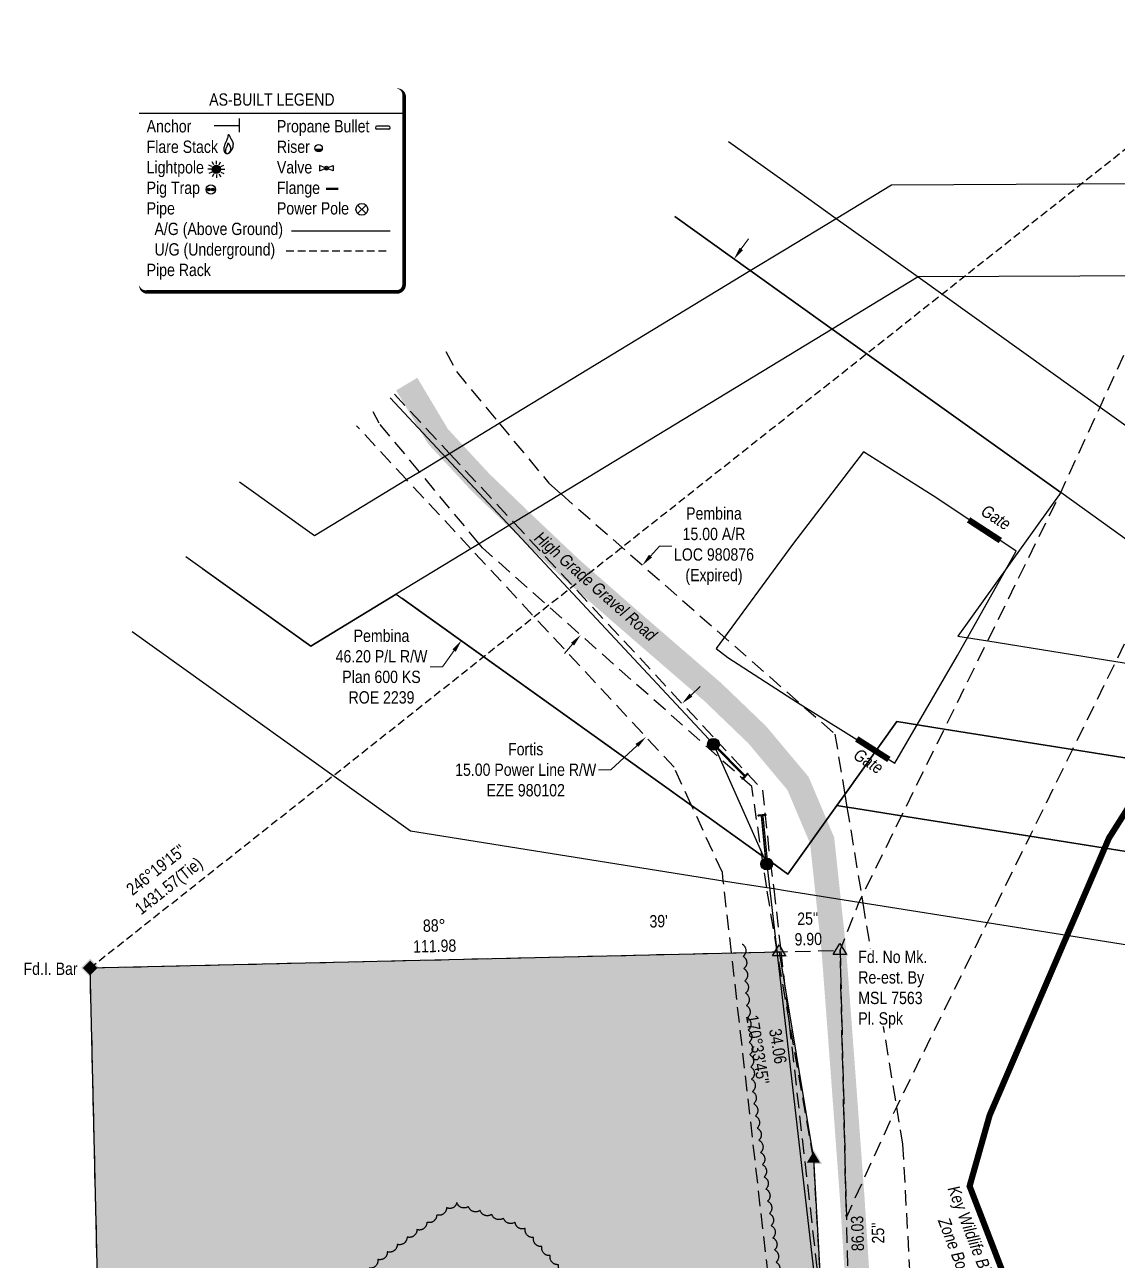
# Model space of a CAD drawing. Extents: x 618800 to 623115, y 5893885 to 5897441.
# Drawn here: x 621058 to 621945, y 5894527 to 5895530 of the extents above; entities that cross this region are included whole.
import ezdxf

# ---------------------------------------------------------------- set-up
doc = ezdxf.new("R2010")
doc.units = 0
doc.header["$LTSCALE"] = 5
doc.header["$PDSIZE"] = 0.5
for name, pattern in [('0', [1, 1, 0]), ('DASHDOT2', [12.7, 6.35, -3.175, 0, -3.175]), ('foc-ACCESSROAD', [3.75, 2.5, -1.25]), ('foc-FLOWLINE', [3.75, 2.5, -1.25]), ('foc-TIELINE', [1.875, 1.25, -0.625]), ('POWERLINE5', [7.8, 2.4, -0.6, 0.6, -0.6, 0.6, -0.6, 2.4]), ('UG_PIPE', [1.875, 1.25, -0.625])]:
    doc.linetypes.add(name, pattern=pattern)
doc.layers.get('Defpoints').update_dxf_attribs({"color": 9})
for name, color, linetype in [('AS-FENCE', 48, 'foc-FENCE'), ('AS-PIPE-UG', 44, 'UG_PIPE'), ('AS-POWER', 104, 'foc-POWER'), ('AS-POWER-EXISTING', 72, 'POWERLINE5'), ('AS-POWER-EXISTING-ANC', 72, 'Continuous'), ('AS-POWER-EXISTING-PP', 72, 'Continuous'), ('AS-ROADS', 254, 'Continuous'), ('AS-SYMBOL', 7, 'Continuous'), ('AS-WILDLIFE', 131, 'DASHDOT2'), ('C-FLOWLINE', 13, 'foc-FLOWLINE'), ('C-WS', 13, 'foc-ACCESSROAD'), ('CG-NOTES', 7, 'Continuous'), ('F-AR', 190, 'foc-ACCESSROAD'), ('F-EZE', 190, 'foc-FLOWLINE'), ('F-RW', 190, 'Continuous'), ('L-BD', 7, 'Continuous'), ('L-MON', 1, 'Continuous'), ('L-TIE', 7, 'foc-TIELINE'), ('P-PROPOSED', 10, 'Continuous'), ('P-PROPOSED-H', 21, 'Continuous'), ('T-BUSH', 110, '0')]:
    doc.layers.add(name, color=color, linetype=linetype)
for name, color, linetype, lineweight in [('AS-GENERAL', 48, 'Continuous', 18), ('F-AR-T', 190, 'Continuous', 9), ('F-EZE-T', 190, 'Continuous', 9), ('F-RW-T', 190, 'Continuous', 9), ('T-TEXT', 48, 'Continuous', 18)]:
    doc.layers.add(name, color=color, linetype=linetype, lineweight=lineweight)
doc.layers.add('AS-PIPE-AG', color=7, linetype='Continuous', true_color=0x7d00fa)
doc.styles.add('80CG', font='ARIALN.TTF', dxfattribs={"height": 10})
doc.styles.add('80L', font='ARIALN.TTF', dxfattribs={"height": 10})
doc.styles.add('foc-LtypeFont', font='ARIALN.TTF', dxfattribs={"height": 7.35})
doc.styles.get("Standard").update_dxf_attribs({"font": 'ARIALN.TTF'})
doc.linetypes.add('foc-FENCE', pattern='A,10,-1,["X",foc-LtypeFont,S=0.2,R=0,X=-0.625,Y=-0.75],-1.24', length=12.24)
doc.linetypes.add('foc-POWER', pattern='A,6,-1,["P",foc-LtypeFont,S=0.2,R=0,X=-0.625,Y=-0.75],-1.24,4', length=12.24)
doc.dimstyles.new('Compass 5 000', dxfattribs={"dimscale": 5, "dimtxt": 9, "dimasz": 2, "dimexe": 0.2, "dimexo": 0.0625, "dimgap": 0.5, "dimtad": 0, "dimtih": 1, "dimtoh": 1, "dimzin": 0, "dimdsep": 46, "dimtxsty": '80CG', "dimcen": 0.1, "dimse1": 1, "dimse2": 1, "dimclrd": 256, "dimclrt": 256, "dimaunit": 1, "dimadec": 4, "dimazin": 0, "dimtfac": 0.06, "dimtofl": 0, "dimtmove": 0, "dimatfit": 1, "dimfxl": 0.2, "dimtolj": 1, "dimtzin": 0, "dimlwd": -1, "dimarcsym": 0})

# ---------------------------------------------------------------- blocks, each defined once
blk = doc.blocks.new('POWERPOLE')
h = blk.add_hatch(color=255)
edge = h.paths.add_edge_path()
edge.add_arc((0, 0), 0.96, 0, 360)
at = {"linetype": 'Continuous'}
for p, q in [((0.68, -0.68), (-0.68, 0.68)), ((-0.68, -0.68), (0.68, 0.68))]:
    blk.add_line(p, q, dxfattribs=at)
blk.add_circle((0, 0), 0.96, dxfattribs=at)
blk = doc.blocks.new('*U472')
h = blk.add_hatch(color=255)
h.dxf.hatch_style = 1
edge = h.paths.add_edge_path()
edge.add_arc((-10.25, 10.4), 0.2, 44.5836, 224.5836, ccw=False)
edge.add_line((-10.11, 10.54), (0, 0.28))
edge.add_line((0, 0.28), (-0.28, 0))
edge.add_line((-0.28, 0), (-10.39, 10.26))
h = blk.add_hatch(color=255)
h.dxf.hatch_style = 1
edge = h.paths.add_edge_path()
edge.add_arc((-0.78, -0.77), 0.2, 134.5836, 314.5836, ccw=False)
edge.add_line((-0.92, -0.63), (0, 0.28))
edge.add_line((0, 0.28), (0.64, 0.91))
edge.add_arc((0.78, 0.77), 0.2, -45.4164, 134.5836, ccw=False)
edge.add_line((0.92, 0.63), (-0.64, -0.91))
at = {"color": 255, "flags": 128}
blk.add_lwpolyline([(-10.39, 10.26, -1), (-10.11, 10.54), (0, 0.28), (-0.28, 0)], format="xyb", close=True, dxfattribs=at)
at = {"color": 72, "const_width": 0.1, "flags": 128}
for points in [[(-10.25, 10.4), (0, 0)], [(-0.78, -0.77), (0.78, 0.77)]]:
    blk.add_lwpolyline(points, dxfattribs=at)
at = {"color": 255}
blk.add_lwpolyline([(-0.64, -0.91, -1), (-0.92, -0.63), (0, 0.28), (0.64, 0.91, -1), (0.92, 0.63)], format="xyb", close=True, dxfattribs=at)
blk = doc.blocks.new('*U471')
h = blk.add_hatch(color=255)
h.dxf.hatch_style = 1
edge = h.paths.add_edge_path()
edge.add_arc((1.1, 0.1), 0.2, -84.5358, 95.4642, ccw=False)
edge.add_line((1.11, -0.09), (-0.18, -0.22))
edge.add_line((-0.18, -0.22), (-1.08, -0.3))
edge.add_arc((-1.1, -0.1), 0.2, 95.4642, 275.4642, ccw=False)
edge.add_line((-1.11, 0.09), (1.08, 0.3))
h = blk.add_hatch(color=255)
h.dxf.hatch_style = 1
edge = h.paths.add_edge_path()
edge.add_arc((1.52, -15.85), 0.2, -174.5358, 5.4642, ccw=False)
edge.add_line((1.32, -15.87), (-0.18, -0.22))
edge.add_line((-0.18, -0.22), (0.22, -0.18))
edge.add_line((0.22, -0.18), (1.72, -15.83))
at = {"color": 255}
blk.add_lwpolyline([(1.08, 0.3, -1), (1.11, -0.09), (-0.18, -0.22), (-1.08, -0.3, -1), (-1.11, 0.09)], format="xyb", close=True, dxfattribs=at)
at = {"color": 72, "const_width": 0.1, "flags": 128}
for points in [[(1.1, 0.1), (-1.1, -0.1)], [(1.52, -15.85), (0, 0)]]:
    blk.add_lwpolyline(points, dxfattribs=at)
at = {"color": 255, "flags": 128}
blk.add_lwpolyline([(1.72, -15.83, -1), (1.32, -15.87), (-0.18, -0.22), (0.22, -0.18)], format="xyb", close=True, dxfattribs=at)
blk = doc.blocks.new('SMONA')
blk.add_hatch(color=255).paths.add_polyline_path([(0, -1.49), (1.49, 0), (0, 1.49), (-1.49, 0)])
blk = doc.blocks.new('SMONAA')
blk.add_blockref('SMONA', (0, 0))
blk = doc.blocks.new('SMONB')
at = {"color": 1}
blk.add_solid([(0, 1.2), (1.2, 0), (-1.2, 0), (0, -1.2)], dxfattribs=at)
blk = doc.blocks.new('SMONBB')
blk.add_blockref('SMONB', (0, 0))
blk = doc.blocks.new('SMONCC')
for name in ['SMONAA', 'SMONBB']:
    blk.add_blockref(name, (0, 0))
blk = doc.blocks.new('FDIBAR')
blk.add_blockref('SMONCC', (0, 0))
blk = doc.blocks.new('TRIA')
blk.add_hatch(color=255).paths.add_polyline_path([(-0.04, 1.52), (-1.47, -0.87), (1.39, -0.87)])
blk = doc.blocks.new('TRIAA')
blk.add_blockref('TRIA', (0, 0))
blk = doc.blocks.new('TRIB')
at = {"color": 1}
blk.add_lwpolyline([(-1.12, -0.67), (-0.04, 1.13), (1.04, -0.67)], close=True, dxfattribs=at)
blk = doc.blocks.new('TRIBB')
blk.add_blockref('TRIB', (0, 0))
blk = doc.blocks.new('TRICC')
for name in ['TRIAA', 'TRIBB']:
    blk.add_blockref(name, (0, 0))
blk = doc.blocks.new('plspike')
blk.add_blockref('TRICC', (0, 0))
blk = doc.blocks.new('STRIA')
blk.add_hatch(color=255).paths.add_polyline_path([(-0.04, 1.52), (-1.47, -0.87), (1.39, -0.87)])
blk = doc.blocks.new('STRIAA')
blk.add_blockref('STRIA', (0, 0))
blk = doc.blocks.new('STRIB')
at = {"color": 1}
blk.add_solid([(-1.12, -0.67), (-0.04, 1.13), (1.04, -0.67)], dxfattribs=at)
blk = doc.blocks.new('STRIBB')
blk.add_blockref('STRIB', (0, 0))
blk = doc.blocks.new('STRICC')
for name in ['STRIAA', 'STRIBB']:
    blk.add_blockref(name, (0, 0))
blk = doc.blocks.new('fdspike')
blk.add_blockref('STRICC', (0, 0))
blk = doc.blocks.new('*D464')
at = {"layer": 'Defpoints', "color": 0, "transparency": 16777216}
for p in [(621597.8, 5894972.5), (621562.6, 5894951.6), (621568.5, 5894945.3)]:
    blk.add_point(p, dxfattribs=at)
at = {"layer": 'F-EZE-T', "transparency": 16777216}
for p, q in [((621599.2, 5894985.6), (621606.5, 5894992.5)), ((621555.3, 5894944.8), (621534, 5894925)), ((621534, 5894925), (621524, 5894925))]:
    blk.add_line(p, q, dxfattribs=at)
for points in [[(621598, 5894986.9), (621600.3, 5894984.4), (621591.9, 5894978.8)], [(621554.1, 5894946), (621556.4, 5894943.6), (621562.6, 5894951.6)]]:
    blk.add_solid(points, dxfattribs=at)
at = {"layer": 'F-EZE-T', "transparency": 16777216, "insert": (621464.9, 5894925), "char_height": 10, "attachment_point": 5, "style": '80CG'}
blk.add_mtext('\\A1;Fortis\\P15.00 Power Line R/W^JEZE 980102', dxfattribs=at)
blk = doc.blocks.new('*D473')
at = {"layer": 'Defpoints', "color": 0, "transparency": 16777216}
for p in [(621547.9, 5895101.4), (621497.8, 5895045), (621509.6, 5895034.5)]:
    blk.add_point(p, dxfattribs=at)
at = {"layer": 'F-AR-T', "transparency": 16777216}
for p, q in [((621566.3, 5895098.5), (621573.5, 5895106.6)), ((621573.5, 5895106.6), (621583.5, 5895106.6)), ((621502.9, 5895027), (621496.3, 5895019.5))]:
    blk.add_line(p, q, dxfattribs=at)
for points in [[(621565, 5895099.6), (621567.5, 5895097.4), (621559.6, 5895091)], [(621501.7, 5895028.1), (621504.2, 5895025.9), (621509.6, 5895034.5)]]:
    blk.add_solid(points, dxfattribs=at)
at = {"layer": 'F-AR-T', "transparency": 16777216, "insert": (621617.8, 5895106.6), "char_height": 10, "attachment_point": 5, "style": '80CG'}
blk.add_mtext('\\A1;Pembina\\P15.00 A/R\\PLOC 980876\\P(Expired)', dxfattribs=at)
blk = doc.blocks.new('as-built legend')
blk.add_hatch(color=13).paths.add_polyline_path([(38.3, 16.1), (32.5, 16.1, 0.774597)])
h = blk.add_hatch(color=13)
h.dxf.hatch_style = 1
edge = h.paths.add_edge_path()
edge.add_arc((-47.7, -0.3), 3.41, 0, 360)
at = {"layer": 'AS-SYMBOL'}
h = blk.add_hatch(color=13, dxfattribs=at)
h.dxf.hatch_style = 1
h.paths.add_polyline_path([(-52.7, -16.7, 1), (-54.9, -16.7, 1)])
h = blk.add_hatch(color=13, dxfattribs=at)
h.dxf.hatch_style = 1
h.paths.add_polyline_path([(-51.7, -16.7, 1), (-49.4, -16.7, 1)])
at = {"color": 1}
blk.add_line((-110.3, 45.3), (104.8, 45.3), dxfattribs=at)
at = {"color": 13}
for p, q in [((92.3, 34.7), (82.7, 34.7)), ((92.3, 32.3), (82.7, 32.3)), ((32.5, 16.1), (38.3, 16.1)), ((-51.4, 1.9), (-53.7, 3.1)), ((-49.8, 3.4), (-51.1, 5.7)), ((-47.7, 4), (-47.7, 6.6)), ((-45.5, 3.4), (-44.2, 5.7)), ((-44, 1.9), (-41.7, 3.1)), ((36.2, 2.8), (36.2, -1.6)), ((40.3, 1.2), (36.2, 2.8)), ((43.1, 1.2), (47.2, 2.8)), ((47.2, 2.8), (47.2, -1.6)), ((-52, -0.3), (-54.6, -0.3)), ((-51.4, -2.5), (-53.7, -3.8)), ((-49.8, -4), (-51.1, -6.3)), ((-47.7, -4.6), (-47.7, -7.2)), ((-45.5, -4), (-44.2, -6.3)), ((-44, -2.5), (-41.7, -3.8)), ((-43.4, -0.3), (-40.8, -0.3)), ((36.2, -1.6), (40.3, 0)), ((47.2, -1.6), (43.1, 0))]:
    blk.add_line(p, q, dxfattribs=at)
at = {"color": 1, "flags": 128}
blk.add_lwpolyline([(-104.3, -99.9, 3, 3, 0), (98.8, -99.9, 3, 3, 0.414214), (104.8, -93.9, 3, 3, 0), (104.8, 59.3, 3, 0, 0.414214), (98.8, 65.3, 0, 0, 0), (-104.3, 65.3, 0, 0, 0.414214), (-110.3, 59.3, 0, 0, 0), (-110.3, -93.9, 0, 3, 0.414214)], format="xyseb", close=True, dxfattribs=at)
at = {"color": 13, "flags": 128}
for points in [[(-37.6, 12.7), (-37.8, 12.6), (-38, 12.5), (-38.2, 12.4), (-38.5, 12.4), (-38.7, 12.4), (-38.9, 12.3), (-39.1, 12.4), (-39.4, 12.4), (-39.6, 12.4), (-39.8, 12.5), (-39.9, 12.6), (-40.1, 12.7), (-40.3, 12.9), (-40.4, 13.1), (-40.6, 13.3), (-40.7, 13.5), (-40.8, 13.7), (-41, 14), (-41.1, 14.3), (-41.2, 14.6), (-41.3, 15), (-41.3, 15.4), (-41.4, 15.8), (-41.4, 16.2), (-41.4, 16.6), (-41.3, 17.1), (-41.3, 17.6), (-41.2, 18.1), (-41.1, 18.6), (-40.9, 19.1), (-40.8, 19.6), (-40.6, 20), (-40.5, 20.4), (-40.3, 20.8), (-40.2, 21.2), (-40, 21.6), (-39.8, 22), (-39.6, 22.3), (-39.5, 22.7), (-39.3, 23), (-39.1, 23.4), (-39, 23.8), (-38.8, 24.1), (-38.6, 24.5), (-38.5, 24.9), (-38.4, 25.3), (-38.2, 25.7), (-38.1, 26.1), (-38.1, 26.4), (-38, 26.8), (-38, 27.1), (-37.9, 27.4), (-37.9, 27.7), (-37.9, 27.8), (-37.8, 28), (-37.8, 28), (-37.7, 28), (-37.6, 27.9), (-37.5, 27.7), (-37.3, 27.5), (-37.2, 27.3), (-37.1, 27), (-36.9, 26.7), (-36.8, 26.5), (-36.7, 26.2), (-36.6, 25.9), (-36.5, 25.7), (-36.3, 25.4), (-36.2, 25.2), (-36.1, 25), (-36, 24.7), (-35.8, 24.4), (-35.7, 24.2), (-35.5, 23.9), (-35.4, 23.6), (-35.2, 23.3), (-35.1, 23), (-34.9, 22.8), (-34.8, 22.5), (-34.7, 22.2), (-34.6, 22), (-34.4, 21.8), (-34.4, 21.5), (-34.3, 21.3), (-34.2, 21.1), (-34.2, 20.9), (-34.1, 20.7), (-34.1, 20.5), (-34.1, 20.3), (-34.1, 20.1), (-34.1, 19.9), (-34.2, 19.7), (-34.2, 19.5), (-34.2, 19.3), (-34.2, 19.1), (-34.3, 18.9), (-34.3, 18.6), (-34.3, 18.4), (-34.3, 18.2), (-34.4, 17.9), (-34.4, 17.7), (-34.4, 17.4), (-34.5, 17.2), (-34.5, 17), (-34.6, 16.7), (-34.7, 16.5), (-34.8, 16.3), (-35, 16.1), (-35.1, 15.8), (-35.2, 15.6), (-35.4, 15.4), (-35.5, 15.2), (-35.6, 15.1), (-35.7, 14.9), (-35.9, 14.7), (-36, 14.5), (-36.1, 14.4), (-36.2, 14.2), (-36.3, 14.1), (-36.4, 13.9), (-36.5, 13.7), (-36.7, 13.6), (-36.8, 13.4), (-36.9, 13.2), (-37.1, 13.1), (-37.2, 12.9), (-37.4, 12.8)], [(-38, 12.5), (-38.2, 12.5), (-38.3, 12.4), (-38.4, 12.4), (-38.5, 12.4), (-38.7, 12.4), (-38.8, 12.4), (-38.9, 12.4), (-39, 12.4), (-39.2, 12.4), (-39.3, 12.4), (-39.4, 12.5), (-39.5, 12.6), (-39.5, 12.7), (-39.6, 12.8), (-39.7, 12.9), (-39.8, 13), (-39.9, 13.1), (-39.9, 13.3), (-40, 13.4), (-40.1, 13.6), (-40.1, 13.8), (-40.1, 14), (-40.2, 14.3), (-40.2, 14.5), (-40.2, 14.8), (-40.1, 15), (-40.1, 15.3), (-40, 15.6), (-40, 15.9), (-39.9, 16.1), (-39.8, 16.4), (-39.8, 16.7), (-39.7, 16.9), (-39.6, 17.1), (-39.5, 17.3), (-39.4, 17.5), (-39.3, 17.7), (-39.2, 17.9), (-39.1, 18.1), (-39, 18.3), (-38.9, 18.5), (-38.8, 18.7), (-38.7, 19), (-38.6, 19.2), (-38.5, 19.4), (-38.5, 19.6), (-38.4, 19.8), (-38.4, 20), (-38.3, 20.2), (-38.3, 20.4), (-38.3, 20.6), (-38.2, 20.8), (-38.2, 20.9), (-38.2, 21), (-38.2, 21.1), (-38.1, 21.1), (-38.1, 21.1), (-38, 21.1), (-38, 21), (-37.9, 20.9), (-37.8, 20.7), (-37.8, 20.6), (-37.7, 20.4), (-37.6, 20.3), (-37.5, 20.1), (-37.5, 20), (-37.4, 19.8), (-37.3, 19.7), (-37.3, 19.6), (-37.2, 19.4), (-37.1, 19.3), (-37.1, 19.1), (-37, 19), (-36.9, 18.8), (-36.8, 18.7), (-36.7, 18.5), (-36.6, 18.3), (-36.6, 18.2), (-36.5, 18), (-36.4, 17.9), (-36.3, 17.8), (-36.3, 17.6), (-36.2, 17.5), (-36.2, 17.4), (-36.2, 17.3), (-36.1, 17.1), (-36.1, 17), (-36.1, 16.9), (-36.1, 16.8), (-36.1, 16.7), (-36.1, 16.6), (-36.1, 16.5), (-36.1, 16.4), (-36.2, 16.2), (-36.2, 16.1), (-36.2, 16), (-36.2, 15.9), (-36.2, 15.7), (-36.2, 15.6), (-36.2, 15.5), (-36.2, 15.3), (-36.3, 15.2), (-36.3, 15.1), (-36.3, 14.9), (-36.4, 14.8), (-36.4, 14.7), (-36.5, 14.6), (-36.6, 14.4), (-36.7, 14.3), (-36.7, 14.2), (-36.8, 14.1), (-36.9, 14), (-36.9, 13.9), (-37, 13.8), (-37.1, 13.7), (-37.1, 13.6), (-37.2, 13.5), (-37.3, 13.4), (-37.3, 13.3), (-37.4, 13.2), (-37.5, 13.1), (-37.5, 13), (-37.6, 12.9), (-37.7, 12.9), (-37.8, 12.8), (-37.8, 12.7), (-37.9, 12.6)]]:
    blk.add_lwpolyline(points, close=True, dxfattribs=at)
at = {"color": 13, "const_width": 2, "flags": 128}
blk.add_lwpolyline([(41.3, -16.2), (46.3, -16.2), (51.3, -16.2)], dxfattribs=at)
at = {"color": 13}
for centre, radius in [((35.4, 16.9), 3), ((-47.7, -0.3), 3.41), ((41.7, 0.6), 1.56), ((41.7, 0.6), 0.55)]:
    blk.add_circle(centre, radius, dxfattribs=at)
for centre, start, end in [((82.7, 33.5), 90, 270), ((92.3, 33.5), 270, 90)]:
    blk.add_arc(centre, 1.2, start, end, dxfattribs=at)
at = {"layer": 'AS-PIPE-AG', "flags": 128}
blk.add_lwpolyline([(13.4, -50.2), (93.4, -50.2)], dxfattribs=at)
at = {"layer": 'AS-PIPE-UG', "flags": 128}
blk.add_lwpolyline([(9, -66.5), (93.3, -66.5)], dxfattribs=at)
at = {"layer": 'AS-POWER-EXISTING', "linetype": 'Continuous'}
for p, q in [((74, -36.2), (67.1, -29.5)), ((67.1, -36.2), (74, -29.5))]:
    blk.add_line(p, q, dxfattribs=at)
blk.add_circle((70.5, -32.8), 4.8, dxfattribs=at)
at = {"layer": 'AS-SYMBOL', "color": 72}
blk.add_line((-28.9, 29.9), (-28.9, 40.9), dxfattribs=at)
at = {"layer": 'AS-SYMBOL', "color": 72, "flags": 128}
blk.add_lwpolyline([(-49.5, 35.4), (-28.9, 35.4)], dxfattribs=at)
at = {"layer": 'AS-SYMBOL', "color": 13}
for centre, radius in [((-52.2, -16.7), 3.75), ((-53.8, -16.7), 1.12), ((-50.5, -16.7), 1.12)]:
    blk.add_circle(centre, radius, dxfattribs=at)
at = {"insert": (-60.3, 61.4), "char_height": 10, "attachment_point": 1, "style": '80L'}
blk.add_mtext_dynamic_manual_height_columns('\\pi6.8078;AS-BUILT LEGEND', width=114.83, gutter_width=45, heights=[0], dxfattribs=at)
at = {"layer": 'CG-NOTES', "char_height": 10, "attachment_point": 1, "style": '80L'}
for s, insert, width in [('Anchor\\PFlare Stack\\PLightpole\\PPig Trap\\PPipe\\P  A/G (Above Ground)\\P  U/G (Underground)\\PPipe Rack', (-104.3, 39.7), 110.209), ('Propane Bullet\\PRiser\\PValve\\PFlange\\PPower Pole', (1.5, 39.7), 85.182)]:
    blk.add_mtext(s, dxfattribs=dict(at, insert=insert, width=width))
blk = doc.blocks.new('*D516')
at = {"layer": 'Defpoints', "color": 0, "transparency": 16777216}
for p in [(621773.1, 5895240.3), (621412.6, 5895029.9), (621551.6, 5894930.5)]:
    blk.add_point(p, dxfattribs=at)
at = {"layer": 'F-RW-T', "transparency": 16777216}
for p, q in [((621640, 5895347.8), (621645.8, 5895355.9)), ((621406.8, 5895021.7), (621397.4, 5895008.7)), ((621397.4, 5895008.7), (621387.4, 5895008.7))]:
    blk.add_line(p, q, dxfattribs=at)
for points in [[(621638.6, 5895348.8), (621641.3, 5895346.8), (621634.1, 5895339.7)], [(621405.4, 5895022.7), (621408.2, 5895020.8), (621412.6, 5895029.9)]]:
    blk.add_solid(points, dxfattribs=at)
at = {"layer": 'F-RW-T', "transparency": 16777216, "insert": (621347.8, 5895008.7), "char_height": 10, "attachment_point": 5, "style": '80CG'}
blk.add_mtext('\\A1;Pembina\\P46.20 P/L R/W\\PPlan 600 KS\\PROE 2239', dxfattribs=at)

msp = doc.modelspace()

# ---------------------------------------------------------------- hatches: boundary and pattern name
at = {"layer": 'P-PROPOSED-H'}
h = msp.add_hatch(color=256, dxfattribs=at)
h.dxf.hatch_style = 1
h.paths.add_polyline_path([(621111.233, 5894764.152), (621670.807, 5894777.273), (621698.723, 5894609.326), (621713.323, 5894348.161), (621730.293, 5894348.545), (621734.493, 5894169.466), (621125.513, 5894155.186)])

# ---------------------------------------------------------------- linework, layer by layer
at = {"layer": 'AS-FENCE', "flags": 128}
msp.add_lwpolyline([(621739.213, 5895183.126), (621681.428, 5895107.766), (621619.663, 5895023.371), (621629.173, 5895016.096), (621685.593, 5894979.656), (621764.558, 5894930.411), (621815.683, 5895017.836), (621863.083, 5895102.521), (621798.753, 5895145.536), (621754.578, 5895173.296)], close=True, dxfattribs=at)
at = {"layer": 'AS-GENERAL', "const_width": 4.998, "flags": 128}
for points in [[(621850.348, 5895111.091), (621824.558, 5895127.866)], [(621733.743, 5894950.031), (621759.823, 5894933.401)]]:
    msp.add_lwpolyline(points, dxfattribs=at)
at = {"layer": 'AS-POWER', "flags": 128}
msp.add_lwpolyline([(621354.801, 5895226.884), (621617.408, 5894945.721), (621660.633, 5894848.511), (621708.548, 5894432.271), (621718.888, 5894333.841), (622058.678, 5894343.736), (622932.147, 5894372.724)], dxfattribs=at)
at = {"layer": 'AS-ROADS', "const_width": 19.993, "flags": 128}
msp.add_lwpolyline([(621798.908, 5894297.306), (621776.958, 5894310.176), (621760.113, 5894329.176), (621748.593, 5894352.006), (621743.643, 5894376.816), (621736.403, 5894477.316), (621730.043, 5894577.641), (621722.653, 5894678.346), (621715.073, 5894779.291), (621705.608, 5894867.666), (621686.033, 5894913.906), (621652.958, 5894953.381), (621616.853, 5894988.071), (621578.263, 5895021.456), (621539.633, 5895054.906), (621501.778, 5895088.046), (621464.208, 5895123.616), (621427.988, 5895158.521), (621393.598, 5895195.696), (621368.304, 5895238.081)], dxfattribs=at)
at = {"layer": 'AS-WILDLIFE', "const_width": 4.998, "flags": 128}
msp.add_lwpolyline([(622275.747, 5895402.259), (621938.508, 5894869.496), (621841.632, 5894644.495), (621825.383, 5894586.996), (621984.445, 5894174.496), (622068.676, 5893994.309)], dxfattribs=at)
at = {"layer": 'C-FLOWLINE', "flags": 128}
msp.add_lwpolyline([(622133.303, 5895417.725), (622125.886, 5895401.598), (622091.297, 5895326.397), (622014.637, 5895159.734), (621990.239, 5895106.696), (621982.325, 5895090.622), (621944.115, 5895013.018), (621908.894, 5894941.489), (621874.234, 5894871.101), (621839.536, 5894800.633), (621765.965, 5894651.221), (621725.289, 5894561.95), (621720.213, 5894778.432), (621735.491, 5894817.19), (621737.786, 5894821.85), (621770.188, 5894887.658), (621804.854, 5894958.057), (621840.065, 5895029.571), (621899.349, 5895149.965), (621931.277, 5895219.381), (621980.281, 5895325.922), (622014.858, 5895401.098), (622041.855, 5895459.789)], dxfattribs=at)
at = {"layer": 'C-WS', "flags": 128}
msp.add_lwpolyline([(621720.213, 5894778.432), (621734.493, 5894169.466), (621125.513, 5894155.186), (621111.233, 5894764.152), (621720.213, 5894778.432)], dxfattribs=at)
at = {"layer": 'F-AR'}
for points in [[(621400.133, 5895264.477), (621408.626, 5895248.242), (621443.426, 5895206.278), (621483.795, 5895157.606), (621493.644, 5895148.97), (621715.961, 5894954.01), (621724.047, 5894905.05), (621725.751, 5894894.727), (621737.786, 5894821.85), (621738.639, 5894816.69), (621765.965, 5894651.221), (621770.924, 5894621.186), (621783.639, 5894392.183)], [(621713.323, 5894348.161), (621698.723, 5894609.326), (621669.153, 5894777.261), (621660.591, 5894829.107), (621648.478, 5894911.341), (621429.879, 5895105.157), (621427.106, 5895108.498), (621378.631, 5895166.916), (621345.862, 5895206.468), (621341.117, 5895215.536)]]:
    msp.add_lwpolyline(points, dxfattribs=at)
at = {"layer": 'F-EZE'}
msp.add_lwpolyline([(621358.356, 5895229.832), (621403.089, 5895181.748), (621455.289, 5895125.637), (621619.127, 5894949.529), (621657.228, 5894908.574), (621663.31, 5894850.831), (621666.314, 5894828.291), (621672.155, 5894777.34), (621678.822, 5894718.708), (621701.344, 5894520.691), (621720.926, 5894348.482), (621716.305, 5894348.263), (621710.812, 5894348.097), (621680.822, 5894347.316), (621632.026, 5894776.31), (621625.385, 5894834.709), (621624.59, 5894841.697), (621599.622, 5894896.132), (621585.459, 5894927.007), (621420.404, 5895104.425), (621368.204, 5895160.538), (621327.525, 5895204.265)], dxfattribs=at)
at = {"layer": 'F-RW', "flags": 128}
for points in [[(621629.712, 5895435.154), (621679.414, 5895399.595), (621717.061, 5895372.656), (621783.544, 5895325.085), (621931.277, 5895219.381), (622014.637, 5895159.734), (622162.022, 5895054.281), (622397.904, 5895016.81), (622448.301, 5895008.807), (622648.688, 5894976.907), (622749.693, 5894960.831), (622844.215, 5894945.785), (623115.025, 5894822.477)], [(621232.41, 5895158.684), (621293.419, 5895115.059), (621321.024, 5895131.846), (621368.184, 5895160.524), (621378.612, 5895166.902), (621403.069, 5895181.734), (621443.406, 5895206.264), (621647.256, 5895330.255), (621675.06, 5895347.134), (621717.041, 5895372.642), (621761.973, 5895399.951), (622014.839, 5895401.084), (622125.866, 5895401.584), (622530.612, 5895403.407), (622583.788, 5895403.692), (622637.79, 5895403.947), (622738.377, 5895404.411), (623112.435, 5895406.071)], [(621586.014, 5895374.075), (621647.275, 5895330.269), (621713.757, 5895282.737), (621899.349, 5895149.965), (621815.914, 5895033.413), (621840.065, 5895029.571), (621944.115, 5895013.018), (622132.781, 5894983.012), (622373.164, 5894944.77), (622423.574, 5894936.756), (622650.631, 5894900.644), (622751.636, 5894884.582), (622822.403, 5894873.326), (623083.963, 5894754.259)], [(623083.963, 5894754.259), (622822.403, 5894873.326), (622751.636, 5894884.582), (622650.631, 5894900.644), (622423.574, 5894936.756), (622373.164, 5894944.77), (622132.781, 5894983.012), (621982.325, 5895090.622), (621899.349, 5895149.965), (621713.757, 5895282.737), (621647.275, 5895330.269), (621586.014, 5895374.075)], [(623112.768, 5895331.028), (622740.287, 5895329.375), (622639.702, 5895328.932), (622584.185, 5895328.686), (622557.992, 5895328.527), (622531.011, 5895328.366), (622504.808, 5895328.246), (622091.277, 5895326.383), (621980.261, 5895325.908), (621783.524, 5895325.071), (621713.737, 5895282.723), (621493.624, 5895148.956), (621455.269, 5895125.623), (621427.087, 5895108.484), (621420.385, 5895104.411), (621359.824, 5895067.579), (621290.313, 5895025.342), (621188.928, 5895097.875)], [(621202.645, 5895088.09), (621290.333, 5895025.356), (621359.844, 5895067.593), (621599.622, 5894896.132), (621613.817, 5894885.981), (621656.207, 5894855.667), (621663.31, 5894850.831), (621677.713, 5894840.287), (621717.591, 5894896.024), (621725.751, 5894894.727), (621731.251, 5894893.852), (621770.188, 5894887.658), (621874.234, 5894871.101), (622323.387, 5894799.634), (622373.793, 5894791.613), (622654.544, 5894746.961), (622755.55, 5894730.896), (622778.455, 5894727.254), (622825.192, 5894705.983), (622894.732, 5894674.304), (623021.316, 5894616.673)], [(623052.391, 5894684.919), (622931.09, 5894740.144), (622861.546, 5894771.805), (622800.24, 5894799.72), (622753.607, 5894807.127), (622652.605, 5894823.167), (622398.549, 5894863.52), (622348.147, 5894871.539), (621908.894, 5894941.489), (621804.854, 5894958.057), (621766.35, 5894964.19), (621724.047, 5894905.05), (621717.591, 5894896.024), (621677.713, 5894840.287), (621663.31, 5894850.831), (621656.207, 5894855.667), (621613.817, 5894885.981), (621599.622, 5894896.132), (621364.41, 5895064.328)], [(622990.219, 5894548.377), (622863.629, 5894606.01), (622858.339, 5894608.419), (622794.093, 5894637.686), (622788.801, 5894640.103), (622757.388, 5894654.44), (622656.49, 5894670.665), (622349.081, 5894719.555), (622311.594, 5894725.519), (622298.668, 5894727.577), (621839.536, 5894800.633), (621744.137, 5894815.815), (621738.639, 5894816.69), (621735.491, 5894817.19), (621675.999, 5894826.655), (621666.314, 5894828.291), (621660.591, 5894829.107), (621625.385, 5894834.709), (621371.425, 5894875.125), (621145.319, 5895036.889)], [(622323.387, 5894799.634), (621874.234, 5894871.101), (621770.188, 5894887.658), (621731.251, 5894893.852), (621725.751, 5894894.727), (621717.591, 5894896.024), (621724.047, 5894905.05), (621766.35, 5894964.19), (621804.854, 5894958.057), (621908.894, 5894941.489), (622348.147, 5894871.539)]]:
    msp.add_lwpolyline(points, dxfattribs=at)
at = {"layer": 'L-TIE', "flags": 128}
msp.add_lwpolyline([(621111.233, 5894764.152), (622079.442, 5895529.836)], dxfattribs=at)
at = {"layer": 'P-PROPOSED', "flags": 128}
msp.add_lwpolyline([(621111.233, 5894764.152), (621670.807, 5894777.273), (621698.723, 5894609.326), (621713.323, 5894348.161), (621730.293, 5894348.545), (621734.493, 5894169.466), (621125.513, 5894155.186)], close=True, dxfattribs=at)
at = {"layer": 'T-BUSH', "flags": 128}
msp.add_lwpolyline([(621640.741, 5894783.538, -0.52056705), (621641.432, 5894773.566, -0.52056705), (621642.123, 5894763.593, -0.52056705), (621642.814, 5894753.621, -0.52056705), (621643.506, 5894743.648, -0.52056705), (621644.197, 5894733.676, -0.52056705), (621644.888, 5894723.703, -0.52056705), (621645.579, 5894713.731, -0.52056705), (621646.27, 5894703.758, -0.52056705), (621646.962, 5894693.786, -0.52056705), (621647.653, 5894683.813, -0.52056705), (621648.344, 5894673.841, -0.52056705), (621649.035, 5894663.868, -0.52056705), (621650.03, 5894653.928, -0.52056705), (621651.449, 5894644.032, -0.52056705), (621652.867, 5894634.137, -0.52056705), (621654.286, 5894624.242, -0.52056705), (621655.705, 5894614.347, -0.52056705), (621657.124, 5894604.451, -0.52056705), (621658.543, 5894594.556, -0.52056705), (621659.961, 5894584.661, -0.52056705), (621661.38, 5894574.766, -0.52056705), (621662.799, 5894564.87, -0.52056705), (621664.218, 5894554.975, -0.52056705), (621665.636, 5894545.08, -0.52056705), (621667.055, 5894535.185, -0.52056705), (621668.237, 5894525.261, -0.52056705), (621669.225, 5894515.313, -0.52056705), (621670.213, 5894505.366, -0.52056705), (621671.201, 5894495.418, -0.52056705), (621672.189, 5894485.471, -0.52056705), (621673.177, 5894475.523, -0.52056705), (621674.165, 5894465.576, -0.52056705), (621675.153, 5894455.628, -0.52056705), (621676.141, 5894445.681, -0.52056705), (621677.128, 5894435.733, -0.52056705), (621678.116, 5894425.786, -0.52056705), (621679.104, 5894415.838, -0.52056705), (621680.169, 5894405.901, -0.52056705), (621681.763, 5894396.032, -0.52056705), (621683.356, 5894386.163, -0.52056705), (621684.95, 5894376.295, -0.52056705), (621686.544, 5894366.426, -0.52056705), (621688.137, 5894356.558, -0.52056705), (621688.379, 5894347.28, -0.52056705), (621680.053, 5894341.748, -0.52056705), (621671.727, 5894336.216, -0.52056705), (621663.401, 5894330.683, -0.52056705), (621654.447, 5894331.335, -0.52056705), (621645.178, 5894335.08, -0.52056705), (621635.91, 5894338.825, -0.52056705), (621629.296, 5894345.53, -0.52056705), (621624.568, 5894354.338, -0.52056705), (621619.839, 5894363.145, -0.52056705), (621615.111, 5894371.952, -0.52056705), (621610.079, 5894380.479, -0.52056705), (621601.658, 5894385.865, -0.52056705), (621593.237, 5894391.252, -0.52056705), (621584.816, 5894396.639, -0.52056705), (621576.395, 5894402.025, -0.52056705), (621567.974, 5894407.412, -0.52056705), (621561.339, 5894414.473, -0.52056705), (621556.506, 5894423.223, -0.52056705), (621551.672, 5894431.973, -0.52056705), (621546.839, 5894440.724, -0.52056705), (621542.006, 5894449.474, -0.52056705), (621537.173, 5894458.225, -0.52056705), (621532.34, 5894466.975, -0.52056705), (621527.507, 5894475.725, -0.52056705), (621522.674, 5894484.476, -0.52056705), (621517.841, 5894493.226, -0.52056705), (621511.91, 5894501.187, -0.52056705), (621505.149, 5894508.55, -0.52056705), (621498.388, 5894515.914, -0.52056705), (621491.627, 5894523.277, -0.52056705), (621484.866, 5894530.641, -0.52056705), (621478.106, 5894538.004, -0.52056705), (621471.345, 5894545.367, -0.52056705), (621464.584, 5894552.731, -0.52056705), (621456.354, 5894557.828, -0.52056705), (621446.872, 5894560.994, -0.52056705), (621437.39, 5894564.159, -0.52056705), (621427.908, 5894567.325, -0.52056705), (621418.426, 5894570.49, -0.52056705), (621408.944, 5894573.656, -0.52056705), (621400.62, 5894569.616, -0.52056705), (621392.606, 5894563.64, -0.52056705), (621384.592, 5894557.665, -0.52056705), (621376.579, 5894551.689, -0.52056705), (621368.565, 5894545.713, -0.52056705), (621360.551, 5894539.737, -0.52056705), (621352.538, 5894533.761, -0.52056705), (621344.748, 5894527.526, -0.52056705), (621337.66, 5894520.477, -0.52056705), (621330.571, 5894513.428, -0.52056705), (621323.483, 5894506.38, -0.52056705), (621316.395, 5894499.331, -0.52056705), (621309.306, 5894492.282, -0.52056705), (621302.218, 5894485.234, -0.52056705), (621295.129, 5894478.185, -0.52056705), (621292.296, 5894469.18, -0.52056705), (621291.561, 5894459.211, -0.52056705), (621290.825, 5894449.241, -0.52056705), (621290.089, 5894439.272, -0.52056705), (621289.354, 5894429.303, -0.52056705), (621289.351, 5894419.65, -0.52056705), (621297.117, 5894413.356, -0.52056705), (621304.883, 5894407.062, -0.52056705), (621312.649, 5894400.767, -0.52056705), (621320.415, 5894394.473, -0.52056705), (621328.181, 5894388.179, -0.52056705), (621335.947, 5894381.884, -0.52056705), (621344.579, 5894377.629, -0.52056705), (621354.501, 5894376.411, -0.52056705), (621364.423, 5894375.192, -0.52056705), (621374.345, 5894373.973, -0.52056705), (621384.267, 5894372.755, -0.52056705), (621394.189, 5894371.536, -0.52056705), (621404.11, 5894370.318, -0.52056705), (621414.032, 5894369.099, -0.52056705), (621423.878, 5894367.547, -0.52056705), (621433.336, 5894364.313, -0.52056705), (621442.795, 5894361.078, -0.52056705), (621452.254, 5894357.844, -0.52056705), (621461.713, 5894354.61, -0.52056705), (621471.172, 5894351.376, -0.52056705), (621480.63, 5894348.142, -0.52056705), (621490.089, 5894344.908, -0.52056705), (621499.548, 5894341.673, -0.52056705), (621508.148, 5894336.672, -0.52056705), (621516.536, 5894331.234, -0.52056705), (621524.924, 5894325.796, -0.52056705), (621533.312, 5894320.358, -0.52056705), (621541.7, 5894314.92, -0.52056705), (621550.087, 5894309.482, -0.52056705), (621558.475, 5894304.044, -0.52056705), (621566.863, 5894298.605, -0.52056705), (621575.251, 5894293.167, -0.52056705), (621584.477, 5894289.779, -0.52056705), (621594.272, 5894287.785, -0.52056705), (621604.068, 5894285.791, -0.52056705), (621613.863, 5894283.797, -0.52056705), (621623.659, 5894281.804, -0.52056705), (621633.455, 5894279.81, -0.52056705), (621643.25, 5894277.816, -0.52056705), (621653.046, 5894275.822, -0.52056705), (621662.841, 5894273.828, -0.52056705), (621672.637, 5894271.835, -0.52056705), (621682.46, 5894270.104, -0.52056705), (621692.456, 5894270.035, -0.52056705), (621702.452, 5894269.967, -0.52056705), (621712.449, 5894269.898, -0.52056705), (621722.445, 5894269.829, -0.52056705), (621732.441, 5894269.761, -0.52056705), (621742.437, 5894269.692, -0.52056705), (621752.433, 5894269.623, -0.52056705), (621762.43, 5894269.555, -0.52056705), (621772.426, 5894269.486, -0.52056705), (621782.422, 5894269.418, -0.52056705), (621792.418, 5894269.349, -0.52056705), (621802.414, 5894269.28, -0.52056705), (621812.411, 5894269.212, -0.52056705), (621822.407, 5894269.143, -0.52056705), (621832.403, 5894269.074, -0.52056705), (621842.39, 5894269.422, -0.52056705), (621852.374, 5894269.92, -0.52056705), (621862.358, 5894270.417, -0.52056705), (621872.342, 5894270.915, -0.52056705), (621882.327, 5894271.413, -0.52056705), (621892.311, 5894271.91, -0.52056705), (621902.295, 5894272.408, -0.52056705), (621912.279, 5894272.906, -0.52056705), (621922.263, 5894273.403, -0.52056705), (621932.247, 5894273.901, -0.52056705), (621944.077, 5894274.49, -0.52056705)], format="xyb", dxfattribs=at)

# ---------------------------------------------------------------- block references
at = {"layer": 'AS-POWER-EXISTING-ANC', "color": 6, "xscale": 2.499111375000003, "yscale": 2.499111375000003, "zscale": 2.499111375000003}
for name, p in [('*U472', (621643.018, 5894919.736)), ('*U471', (621656.843, 5894888.131))]:
    msp.add_blockref(name, p, dxfattribs=at)
at = {"layer": 'AS-POWER-EXISTING-PP', "color": 6, "xscale": 4.998222750000002, "yscale": 4.998222750000002, "zscale": 4.998222750000002}
for p in [(621617.408, 5894945.721), (621660.633, 5894848.511)]:
    msp.add_blockref('POWERPOLE', p, dxfattribs=at)
at = {"layer": 'CG-NOTES', "xscale": 0.99964455, "yscale": 0.99964455, "zscale": 0.99964455}
msp.add_blockref('as-built legend', (621261.367, 5895412.739), dxfattribs=at)
at = {"layer": 'L-MON', "color": 6}
for name, p, xscale, yscale, zscale in [('plspike', (621720.213, 5894778.432), 4.998222750000004, 4.998222750000004, 4.998222750000004), ('plspike', (621670.808, 5894777.261), 4.998222750000004, 4.998222750000004, 4.998222750000004), ('FDIBAR', (621111.233, 5894764.152), 4.998222750000004, 4.998222750000004, 4.998222750000004), ('fdspike', (621698.723, 5894609.326), 4.998222750000002, 4.998222750000002, 4.998222750000002)]:
    msp.add_blockref(name, p, dxfattribs=dict(at, xscale=xscale, yscale=yscale, zscale=zscale))

# ---------------------------------------------------------------- texts
at = {"layer": 'AS-WILDLIFE', "insert": (621816.334, 5894589.475), "char_height": 9.99645, "attachment_point": 1, "rotation": 291.08693, "style": '80L'}
msp.add_mtext_dynamic_manual_height_columns('\\pi1.0005;{\\fArial Narrow|b0|i1|c0|p34;Key Wildlife Biodiversity \\P\\pi22.49;Zone Boundary}', width=123.70404, gutter_width=50, heights=[0], dxfattribs=at)
at = {"layer": 'L-BD', "insert": (621161.542, 5894847.788), "char_height": 9.99645, "width": 66.50153, "attachment_point": 2, "rotation": 38.337849}
msp.add_mtext('246°19\'15" 1431.57(Tie)', dxfattribs=at)
at = {"layer": 'L-BD', "color": 6, "char_height": 9.9964, "attachment_point": 2, "style": '80L'}
for s, insert, width, rotation in [("39'", (621572.763, 5894807.087), 25.305, 1.3433), ("25'' 9.90", (621693.867, 5894809.204), 25.305, 1.3433), ('88°\\P111.98', (621390.493, 5894803.609), 25.305, 1.3433), ("86.03 \\P25''", (621729.291, 5894548.486), 20.59364, 91.3433)]:
    msp.add_mtext(s, dxfattribs=dict(at, insert=insert, width=width, rotation=rotation))
at = {"layer": 'L-BD', "color": 6, "insert": (621674.692, 5894701.432), "char_height": 9.99645, "width": 28.21412, "attachment_point": 2, "rotation": 279.4371, "style": '80L', "bg_fill": 1, "box_fill_scale": 1, "bg_fill_color": 21, "bg_fill_transparency": 0}
msp.add_mtext("34.06\\P170°33'45'' ", dxfattribs=at)
at = {"layer": 'L-MON', "insert": (621057.126, 5894768.486), "char_height": 9.9964, "attachment_point": 1, "style": '80L'}
msp.add_mtext_dynamic_manual_height_columns('Fd.I. Bar', width=44.09598, gutter_width=50, heights=[0], dxfattribs=at)
at = {"layer": 'T-TEXT', "insert": (621839.223, 5895140.903), "char_height": 9.99645, "attachment_point": 1, "rotation": 326.958176, "style": '80L'}
msp.add_mtext_dynamic_manual_height_columns('{\\fArial Narrow|b0|i1|c0|p34;Gate}', width=4.91387, gutter_width=50, heights=[0], dxfattribs=at)
at = {"layer": 'T-TEXT', "insert": (621477.67, 5895119.326), "char_height": 9.99645, "attachment_point": 1, "rotation": 318.750978, "style": '80L', "bg_fill": 1, "box_fill_scale": 1, "bg_fill_color": 254, "bg_fill_transparency": 0}
msp.add_mtext_dynamic_manual_height_columns('{\\fArial Narrow|b0|i1|c0|p34;High Grade Gravel Road}', width=128.42063, gutter_width=50, heights=[0], dxfattribs=at)

# ---------------------------------------------------------------- dimensions: what is measured, and where the dimension line sits
at = {"layer": 'F-AR-T', "color": 6}
dim = msp.add_linear_dim(base=(621509.557, 5895034.511), p1=(621547.856, 5895101.429), p2=(621497.782, 5895044.952), angle=228.438879, text='Pembina\\P15.00 A/R\\PLOC 980876\\P(Expired)', dimstyle='Compass 5 000', dxfattribs=at)
dim.commit()
dim.dimension.update_dxf_attribs({"geometry": '*D473', "text_midpoint": (621617.812, 5895106.643), "dimtype": 161})
at = {"layer": 'F-EZE-T', "color": 6}
dim = msp.add_linear_dim(base=(621562.582, 5894951.598), p1=(621597.756, 5894972.5), p2=(621568.477, 5894945.261), angle=222.932596, text='Fortis\\P15.00 Power Line R/W^JEZE 980102', dimstyle='Compass 5 000', dxfattribs=at)
dim.commit()
dim.dimension.update_dxf_attribs({"geometry": '*D464', "text_midpoint": (621464.879, 5894925.026), "dimtype": 161})

# ---------------------------------------------------------------- next in the draw order: texts
at = {"layer": 'L-MON', "insert": (621734.978, 5894778.13), "char_height": 9.99645, "attachment_point": 1, "style": '80L', "bg_fill": 3, "box_fill_scale": 1.15, "bg_fill_color": 256, "bg_fill_true_color": 256, "bg_fill_transparency": 0}
msp.add_mtext_dynamic_manual_height_columns('Fd. No Mk.\\PRe-est. By MSL 7563\\PPl. Spk', width=55.14093, gutter_width=10, heights=[0], dxfattribs=at)
at = {"layer": 'T-TEXT', "insert": (621735.682, 5894942.936), "char_height": 9.99645, "attachment_point": 1, "rotation": 326.958176, "style": '80L', "bg_fill": 3, "box_fill_scale": 1.15, "bg_fill_color": 256, "bg_fill_true_color": 256, "bg_fill_transparency": 0}
msp.add_mtext_dynamic_manual_height_columns('{\\fArial Narrow|b0|i1|c0|p34;Gate}', width=4.91387, gutter_width=50, heights=[0], dxfattribs=at)

# ---------------------------------------------------------------- next in the draw order: dimensions: what is measured, and where the dimension line sits
at = {"layer": 'F-RW-T', "color": 5}
dim = msp.add_linear_dim(base=(621412.611, 5895029.86), p1=(621773.102, 5895240.281), p2=(621551.575, 5894930.489), angle=234.432082, text='Pembina\\P46.20 P/L R/W\\PPlan 600 KS\\PROE 2239', dimstyle='Compass 5 000', dxfattribs=at)
dim.commit()
dim.dimension.update_dxf_attribs({"geometry": '*D516', "text_midpoint": (621347.81, 5895008.65), "dimtype": 161})

doc.saveas('drawing.dxf')
